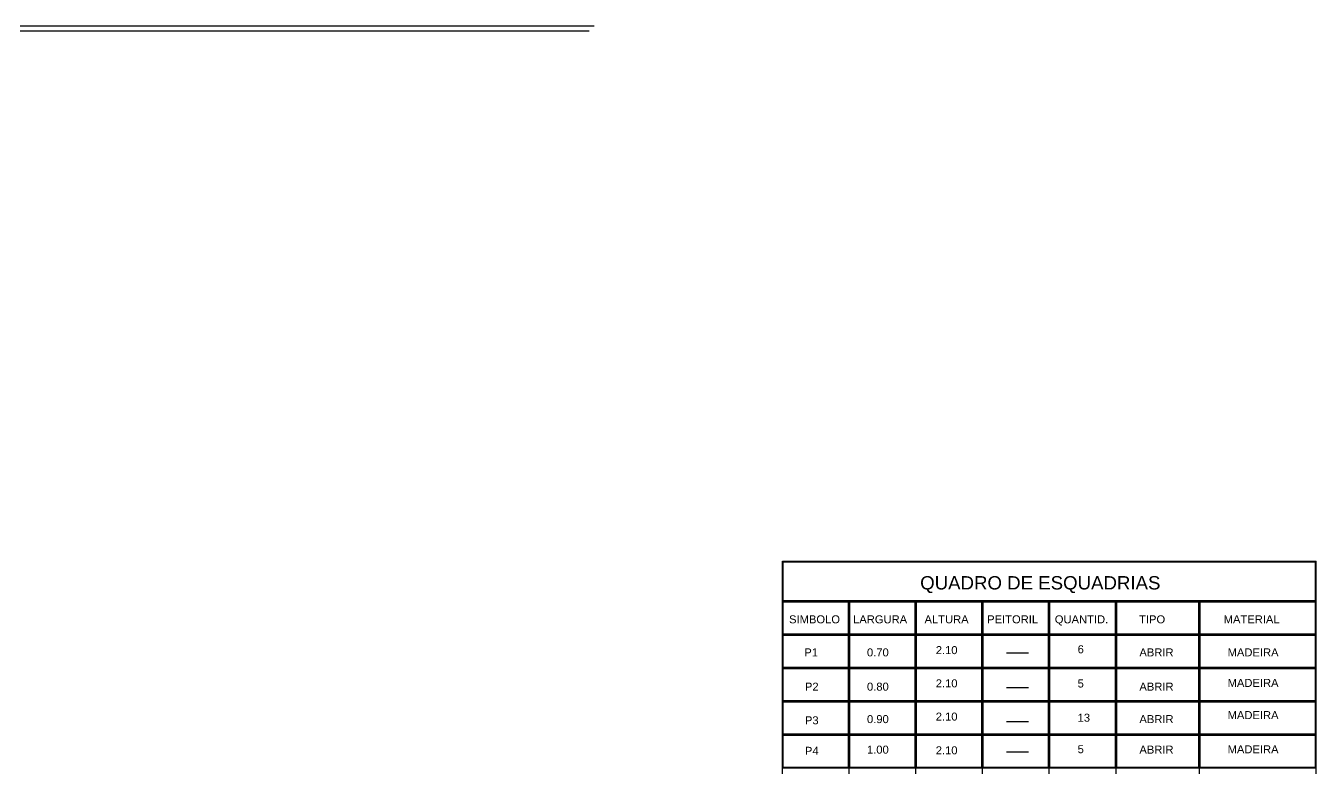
# Model space of a CAD drawing. Header units: millimetres. Extents: x 313 to 493, y 47 to 181.
# Drawn here: x 378.72 to 417.4, y 94.57 to 116.83 of the extents above; entities that cross this region are included whole.
import ezdxf

# ---------------------------------------------------------------- set-up
doc = ezdxf.new("R2010")
doc.units = ezdxf.units.MM
doc.header["$LTSCALE"] = 0.05
doc.header["$MEASUREMENT"] = 0
for name, color, linetype in [('01', 1, 'Continuous'), ('02', 2, 'Continuous'), ('05', 5, 'Continuous')]:
    doc.layers.add(name, color=color, linetype=linetype)
doc.styles.get("Standard").update_dxf_attribs({"font": 'arial.ttf'})

msp = doc.modelspace()

# ---------------------------------------------------------------- linework, layer by layer
at = {"layer": '01'}
for p, q in [((401.4239, 100.7565), (417.3839, 100.7565)), ((401.4239, 99.5965), (401.4239, 100.7565)), ((417.3839, 99.5965), (417.3839, 100.7565)), ((401.4239, 99.5965), (417.3839, 99.5965)), ((401.4239, 99.5565), (403.3839, 99.5565)), ((401.4239, 98.5965), (401.4239, 99.5565)), ((403.3839, 98.5965), (403.3839, 99.5565)), ((403.4239, 99.5565), (405.3839, 99.5565)), ((403.4239, 98.5965), (403.4239, 99.5565)), ((405.3839, 98.5965), (405.3839, 99.5565)), ((405.4239, 99.5565), (407.3839, 99.5565)), ((405.4239, 98.5965), (405.4239, 99.5565)), ((407.3839, 98.5965), (407.3839, 99.5565)), ((407.4239, 99.5565), (409.3839, 99.5565)), ((407.4239, 98.5965), (407.4239, 99.5565)), ((409.3839, 98.5965), (409.3839, 99.5565)), ((409.4239, 99.5565), (411.3839, 99.5565)), ((409.4239, 98.5965), (409.4239, 99.5565)), ((411.3839, 98.5965), (411.3839, 99.5565)), ((411.4239, 99.5565), (413.8839, 99.5565)), ((411.4239, 98.5965), (411.4239, 99.5565)), ((413.8839, 98.5965), (413.8839, 99.5565)), ((413.9239, 99.5565), (417.3839, 99.5565)), ((413.9239, 98.5965), (413.9239, 99.5565)), ((417.3839, 98.5965), (417.3839, 99.5565)), ((401.4239, 98.5965), (403.3839, 98.5965)), ((401.4239, 98.5565), (403.3839, 98.5565)), ((401.4239, 97.5965), (401.4239, 98.5565)), ((403.3839, 97.5965), (403.3839, 98.5565)), ((403.4239, 98.5965), (405.3839, 98.5965)), ((403.4239, 98.5565), (405.3839, 98.5565)), ((403.4239, 97.5965), (403.4239, 98.5565)), ((405.3839, 97.5965), (405.3839, 98.5565)), ((405.4239, 98.5965), (407.3839, 98.5965)), ((405.4239, 98.5565), (407.3839, 98.5565)), ((405.4239, 97.5965), (405.4239, 98.5565)), ((407.3839, 97.5965), (407.3839, 98.5565)), ((407.4239, 98.5965), (409.3839, 98.5965)), ((407.4239, 98.5565), (409.3839, 98.5565)), ((407.4239, 97.5965), (407.4239, 98.5565)), ((409.3839, 97.5965), (409.3839, 98.5565)), ((409.4239, 98.5965), (411.3839, 98.5965)), ((409.4239, 98.5565), (411.3839, 98.5565)), ((409.4239, 97.5965), (409.4239, 98.5565)), ((411.3839, 97.5965), (411.3839, 98.5565)), ((411.4239, 98.5965), (413.8839, 98.5965)), ((411.4239, 98.5565), (413.8839, 98.5565)), ((411.4239, 97.5965), (411.4239, 98.5565)), ((413.8839, 97.5965), (413.8839, 98.5565)), ((413.9239, 98.5965), (417.3839, 98.5965)), ((413.9239, 98.5565), (417.3839, 98.5565)), ((413.9239, 97.5965), (413.9239, 98.5565)), ((417.3839, 97.5965), (417.3839, 98.5565)), ((401.4239, 97.5965), (403.3839, 97.5965)), ((401.4239, 97.5565), (403.3839, 97.5565)), ((401.4239, 96.5965), (401.4239, 97.5565)), ((403.3839, 96.5965), (403.3839, 97.5565)), ((403.4239, 97.5965), (405.3839, 97.5965)), ((403.4239, 97.5565), (405.3839, 97.5565)), ((403.4239, 96.5965), (403.4239, 97.5565)), ((405.3839, 96.5965), (405.3839, 97.5565)), ((405.4239, 97.5965), (407.3839, 97.5965)), ((405.4239, 97.5565), (407.3839, 97.5565)), ((405.4239, 96.5965), (405.4239, 97.5565)), ((407.3839, 96.5965), (407.3839, 97.5565)), ((407.4239, 97.5965), (409.3839, 97.5965)), ((407.4239, 97.5565), (409.3839, 97.5565)), ((407.4239, 96.5965), (407.4239, 97.5565)), ((409.3839, 96.5965), (409.3839, 97.5565)), ((409.4239, 97.5965), (411.3839, 97.5965)), ((409.4239, 97.5565), (411.3839, 97.5565)), ((409.4239, 96.5965), (409.4239, 97.5565)), ((411.3839, 96.5965), (411.3839, 97.5565)), ((411.4239, 97.5965), (413.8839, 97.5965)), ((411.4239, 97.5565), (413.8839, 97.5565)), ((411.4239, 96.5965), (411.4239, 97.5565)), ((413.8839, 96.5965), (413.8839, 97.5565)), ((413.9239, 97.5965), (417.3839, 97.5965)), ((413.9239, 97.5565), (417.3839, 97.5565)), ((413.9239, 96.5965), (413.9239, 97.5565)), ((417.3839, 96.5965), (417.3839, 97.5565)), ((401.4239, 96.5965), (403.3839, 96.5965)), ((401.4239, 96.5565), (403.3839, 96.5565)), ((401.4239, 95.5965), (401.4239, 96.5565)), ((403.3839, 95.5965), (403.3839, 96.5565)), ((403.4239, 96.5965), (405.3839, 96.5965)), ((403.4239, 96.5565), (405.3839, 96.5565)), ((403.4239, 95.5965), (403.4239, 96.5565)), ((405.3839, 95.5965), (405.3839, 96.5565)), ((405.4239, 96.5965), (407.3839, 96.5965)), ((405.4239, 96.5565), (407.3839, 96.5565)), ((405.4239, 95.5965), (405.4239, 96.5565)), ((407.3839, 95.5965), (407.3839, 96.5565)), ((407.4239, 96.5965), (409.3839, 96.5965)), ((407.4239, 96.5565), (409.3839, 96.5565)), ((407.4239, 95.5965), (407.4239, 96.5565)), ((409.3839, 95.5965), (409.3839, 96.5565)), ((409.4239, 96.5965), (411.3839, 96.5965)), ((409.4239, 96.5565), (411.3839, 96.5565)), ((409.4239, 95.5965), (409.4239, 96.5565)), ((411.3839, 95.5965), (411.3839, 96.5565)), ((411.4239, 96.5965), (413.8839, 96.5965)), ((411.4239, 96.5565), (413.8839, 96.5565)), ((411.4239, 95.5965), (411.4239, 96.5565)), ((413.8839, 95.5965), (413.8839, 96.5565)), ((413.9239, 96.5965), (417.3839, 96.5965)), ((413.9239, 96.5565), (417.3839, 96.5565)), ((413.9239, 95.5965), (413.9239, 96.5565)), ((417.3839, 95.5965), (417.3839, 96.5565)), ((401.4239, 95.5965), (403.3839, 95.5965)), ((401.4239, 95.5565), (403.3839, 95.5565)), ((401.4239, 94.5965), (401.4239, 95.5565)), ((403.3839, 94.5965), (403.3839, 95.5565)), ((403.4239, 95.5965), (405.3839, 95.5965)), ((403.4239, 95.5565), (405.3839, 95.5565)), ((403.4239, 94.5965), (403.4239, 95.5565)), ((405.3839, 94.5965), (405.3839, 95.5565)), ((405.4239, 95.5965), (407.3839, 95.5965)), ((405.4239, 95.5565), (407.3839, 95.5565)), ((405.4239, 94.5965), (405.4239, 95.5565)), ((407.3839, 94.5965), (407.3839, 95.5565)), ((407.4239, 95.5965), (409.3839, 95.5965)), ((407.4239, 95.5565), (409.3839, 95.5565)), ((407.4239, 94.5965), (407.4239, 95.5565)), ((409.3839, 94.5965), (409.3839, 95.5565)), ((409.4239, 95.5965), (411.3839, 95.5965)), ((409.4239, 95.5565), (411.3839, 95.5565)), ((409.4239, 94.5965), (409.4239, 95.5565)), ((411.3839, 94.5965), (411.3839, 95.5565)), ((411.4239, 95.5965), (413.8839, 95.5965)), ((411.4239, 95.5565), (413.8839, 95.5565)), ((411.4239, 94.5965), (411.4239, 95.5565)), ((413.8839, 94.5965), (413.8839, 95.5565)), ((413.9239, 95.5965), (417.3839, 95.5965)), ((413.9239, 95.5565), (417.3839, 95.5565)), ((413.9239, 94.5965), (413.9239, 95.5565)), ((417.3839, 94.5965), (417.3839, 95.5565)), ((401.4239, 94.5965), (403.3839, 94.5965)), ((403.4239, 94.5965), (405.3839, 94.5965)), ((405.4239, 94.5965), (407.3839, 94.5965)), ((407.4239, 94.5965), (409.3839, 94.5965)), ((409.4239, 94.5965), (411.3839, 94.5965)), ((411.4239, 94.5965), (413.8839, 94.5965)), ((413.9239, 94.5965), (417.3839, 94.5965))]:
    msp.add_line(p, q, dxfattribs=at)
at = {"layer": '02', "linetype": 'Continuous'}
for p, q in [((401.4039, 99.5765), (401.4039, 100.7765)), ((401.4039, 100.7765), (417.4039, 100.7765)), ((417.4039, 99.5765), (417.4039, 100.7765)), ((401.4039, 99.5765), (417.4039, 99.5765)), ((401.4039, 82.5765), (401.4039, 99.5765)), ((403.4039, 88.5765), (403.4039, 99.5765)), ((405.4039, 88.5765), (405.4039, 99.5765)), ((407.4039, 88.5765), (407.4039, 99.5765)), ((409.4039, 88.5765), (409.4039, 99.5765)), ((411.4039, 88.5765), (411.4039, 99.5765)), ((413.9039, 88.5765), (413.9039, 99.5765)), ((417.4039, 91.5765), (417.4039, 99.5765)), ((401.4039, 98.5765), (417.4039, 98.5765)), ((408.118, 98.0231), (408.776, 98.0231)), ((401.4039, 97.5765), (417.4039, 97.5765)), ((408.118, 96.9822), (408.776, 96.9822)), ((401.4039, 96.5765), (417.4039, 96.5765)), ((408.118, 95.9686), (408.776, 95.9686)), ((401.4039, 95.5765), (417.4039, 95.5765)), ((408.118, 95.0532), (408.776, 95.0532)), ((401.4039, 94.5765), (417.4039, 94.5765))]:
    msp.add_line(p, q, dxfattribs=at)
at = {"layer": '05'}
for p, q in [((340.7611, 116.8329), (395.7611, 116.8329)), ((340.9111, 116.6829), (395.6111, 116.6829))]:
    msp.add_line(p, q, dxfattribs=at)

# ---------------------------------------------------------------- texts
at = {"layer": '02', "linetype": 'Continuous', "insert": (405.5318, 100.3268), "char_height": 0.4, "attachment_point": 1}
msp.add_mtext('{\\fArial|b0|i0|c0|p34;QUADRO DE ESQUADRIAS}', dxfattribs=at)
at = {"layer": '02', "linetype": 'Continuous', "char_height": 0.24, "attachment_point": 1}
for s, insert, width in [('{\\fArial|b0|i0|c0|p34;SIMBOLO}', (401.6017, 99.1513), 6.70466), ('{\\fArial|b0|i0|c0|p34;LARGURA}', (403.5207, 99.1513), 6.70466), ('{\\fArial|b0|i0|c0|p34;ALTURA}', (405.6617, 99.1513), 6.70466), ('{\\fArial|b0|i0|c0|p34;PEITORIL}', (407.5401, 99.1513), 6.70466), ('{\\fArial|b0|i0|c0|p34;QUANTID.}', (409.5677, 99.1513), 6.70466), ('{\\fArial|b0|i0|c0|p34;TIPO}', (412.0941, 99.1513), 6.70466), ('{\\fArial|b0|i0|c0|p34;MATERIAL}', (414.6304, 99.1513), 6.70466), ('6', (410.2519, 98.2533), 6.7047), ('{\\fArial|b0|i0|c0|p34;P1}', (402.0591, 98.16), 6.70466), ('0.70', (403.9376, 98.16), 6.7047), ('2.10', (405.9993, 98.228), 6.7047), ('{\\fArial|b0|i0|c0|p34;ABRIR}', (412.1042, 98.16), 6.70466), ('MADEIRA', (414.748, 98.16), 6.7047), ('{\\fArial|b0|i0|c0|p34;P2}', (402.0772, 97.1326), 6.70466), ('0.80', (403.9376, 97.1326), 6.7047), ('2.10', (405.9993, 97.2314), 6.7047), ('5', (410.2519, 97.227), 6.7047), ('{\\fArial|b0|i0|c0|p34;ABRIR}', (412.1042, 97.1326), 6.70466), ('MADEIRA', (414.748, 97.2446), 6.7047), ('{\\fArial|b0|i0|c0|p34;P3}', (402.0772, 96.1232), 6.70466), ('0.90', (403.9376, 96.1592), 6.7047), ('2.10', (405.9993, 96.2348), 6.7047), ('13', (410.2519, 96.2008), 6.7047), ('{\\fArial|b0|i0|c0|p34;ABRIR}', (412.1042, 96.1592), 6.70466), ('MADEIRA', (414.748, 96.2787), 6.7047), ('P4', (402.0772, 95.2078), 6.7047), ('1.00', (403.9376, 95.2438), 6.7047), ('2.10', (405.9993, 95.2229), 6.7047), ('5', (410.2519, 95.2566), 6.7047), ('{\\fArial|b0|i0|c0|p34;ABRIR}', (412.1042, 95.2438), 6.70466), ('MADEIRA', (414.748, 95.2525), 6.7047)]:
    msp.add_mtext(s, dxfattribs=dict(at, insert=insert, width=width))

doc.saveas('drawing.dxf')
